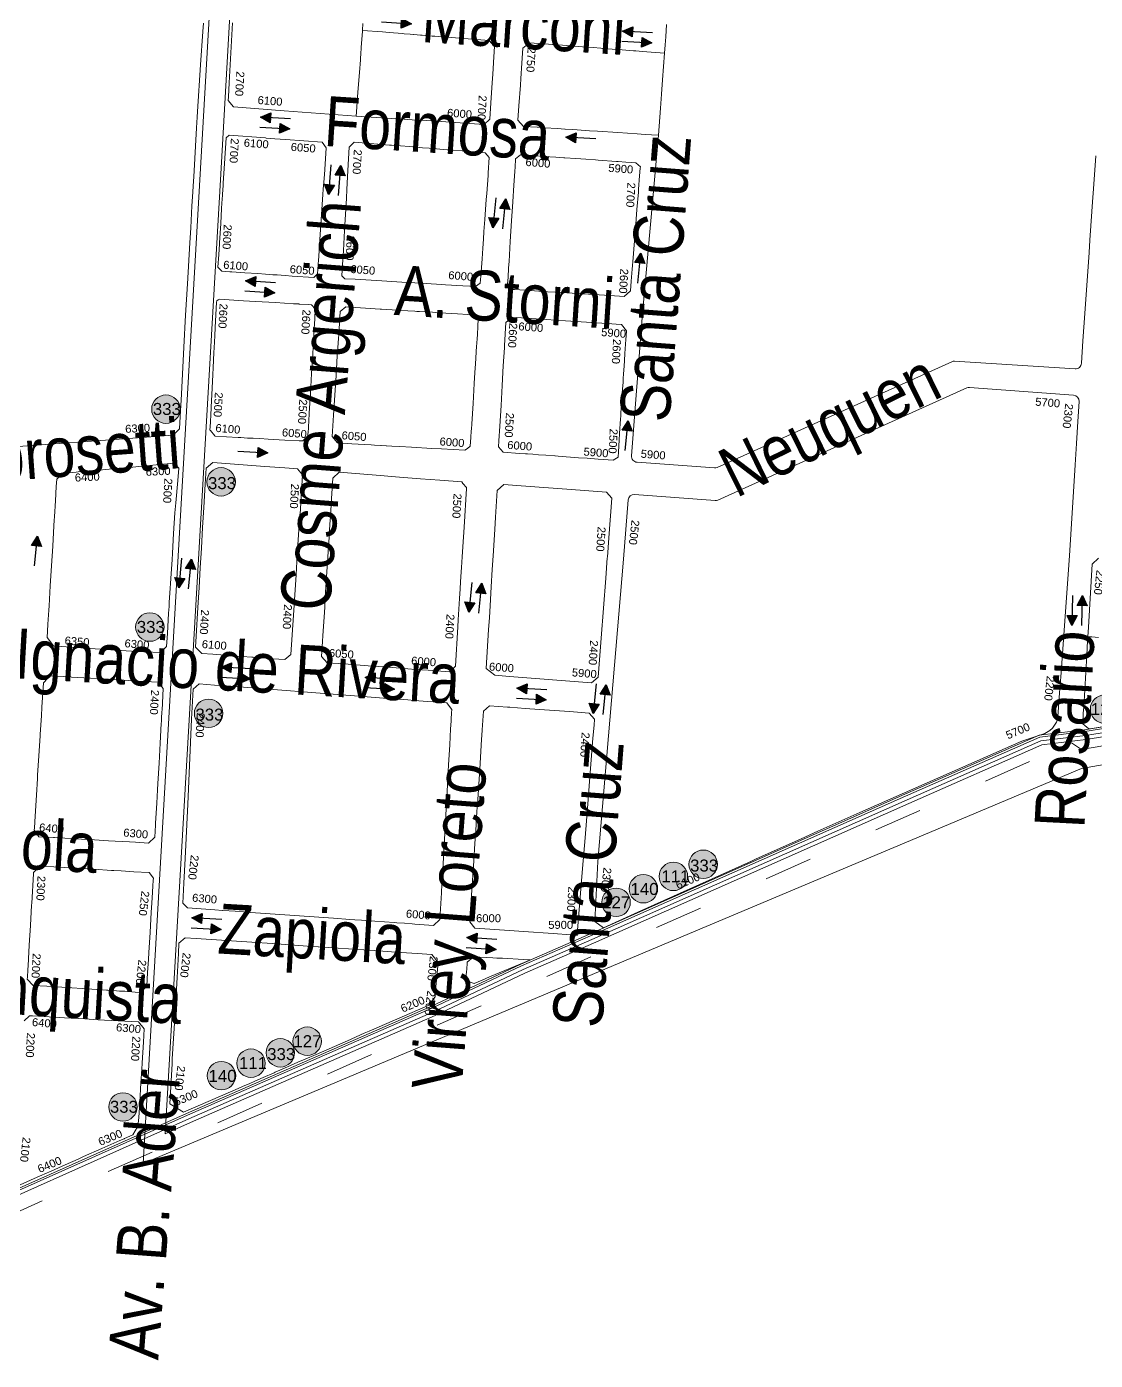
# Model space of a CAD drawing. Header units: millimetres. Extents: x 11558 to 23675, y 49449 to 61482.
# Drawn here: x 14322 to 14856, y 55445 to 56112 of the extents above; entities that cross this region are included whole.
import ezdxf

# ---------------------------------------------------------------- set-up
doc = ezdxf.new("R2010")
doc.units = ezdxf.units.MM
doc.linetypes.add('ACAD_ISO03W100', pattern=[30, 12, -18])
for name, color, linetype in [('0. plano base - nombres calles', 22, 'Continuous'), ('0. Plano Base - PLANO', 254, 'Continuous'), ('0. Plano base - sentido calles', 253, 'Continuous'), ('0.BARRIOS - DIVISIÓN', 12, 'ACAD_ISO03W100'), ('7. puesta en valor CC la lucila', 212, 'Continuous'), ('Linea 111 IDA', 139, 'Continuous'), ('Linea 140 IDA', 101, 'Continuous'), ('numeración', 7, 'Continuous')]:
    doc.layers.add(name, color=color, linetype=linetype)
doc.layers.add('Linea 127', color=7, linetype='Continuous', true_color=0x7c09c3, transparency=0.5)
doc.layers.add('Linea 707 - ex333', color=7, linetype='Continuous', true_color=0xad002b)
doc.layers.add('Linea 707 - ex333 -', color=7, linetype='Continuous', true_color=0x616161)
doc.layers.get('7. puesta en valor CC la lucila').off()
doc.styles.get("Standard").update_dxf_attribs({"font": 'arial.ttf'})

# ---------------------------------------------------------------- blocks, each defined once
blk = doc.blocks.new('MANZANAS')
at = {"layer": '0. Plano Base - PLANO', "color": 0, "linetype": 'Continuous', "lineweight": 5}
blk.add_lwpolyline([(5634501.67, 6177734.49), (5634504.59, 6177727.8), (5634509.18, 6177717.21), (5634510.85, 6177713.36), (5634512.83, 6177708.77), (5634518.52, 6177695.65), (5634520.98, 6177689.95), (5634533.14, 6177661.9), (5634538.56, 6177649.39), (5634543.11, 6177639.12, -0.414866), (5634541.58, 6177635.16), (5634486.41, 6177610.81, 0.122389), (5634485.27, 6177609.93), (5634405.61, 6177508.99, -0.124956), (5634404.44, 6177508.09), (5634368.87, 6177492.82, -0.414988), (5634364.93, 6177494.4), (5634337.77, 6177558.15), (5634302.97, 6177642.79), (5634301.17, 6177646.98), (5634299.36, 6177651.17), (5634297.63, 6177655.19), (5634294.81, 6177661.76), (5634292.02, 6177668.24), (5634286.7, 6177680.59), (5634285.09, 6177684.37), (5634283.5, 6177688.12), (5634281.06, 6177693.85)], format="xyb", dxfattribs=at)
for points in [[(5634146.2, 6177624.26), (5634147.55, 6177621.13), (5634147.77, 6177620.62), (5634149.33, 6177616.99), (5634150.93, 6177613.27), (5634152.29, 6177610.11), (5634153, 6177608.45), (5634153.36, 6177607.62), (5634155.9, 6177601.7), (5634159.76, 6177592.72), (5634163.69, 6177583.56), (5634164.53, 6177581.61), (5634131.3, 6177567.43), (5634129.45, 6177566.64), (5634127.4, 6177565.77), (5634117.8, 6177561.67), (5634107.91, 6177557.45), (5634104.22, 6177559), (5634103.45, 6177560.7), (5634100.51, 6177567.17), (5634088.11, 6177594.48)], [(5634075.28, 6177587.7), (5634076.99, 6177583.73), (5634083.6, 6177568.46), (5634093.11, 6177547.16), (5634094.31, 6177544.46), (5634096.43, 6177539.71), (5634106.44, 6177517.29), (5634108.31, 6177513.1), (5634109.59, 6177510.24), (5634112.41, 6177503.92), (5634116.9, 6177493.86), (5634119.91, 6177487.11), (5634128.32, 6177468.29), (5634134.76, 6177453.99), (5634141.35, 6177439.45), (5634151.09, 6177417.96), (5634155.65, 6177407.9), (5634158.23, 6177402.2), (5634156.94, 6177397.95), (5634141.63, 6177388.51), (5634086.92, 6177354.77)], [(5634613.93, 6177521.49), (5634610.77, 6177520.09), (5634609.01, 6177519.32), (5634607.06, 6177523.69), (5634594.22, 6177552.52), (5634595.67, 6177556.62)], [(5634652.64, 6177495.2), (5634632.89, 6177480.26), (5634630.9, 6177478.75), (5634630.66, 6177478.57), (5634626.76, 6177479.48), (5634625.08, 6177483.26), (5634624.63, 6177484.27), (5634623.36, 6177487.11), (5634612.81, 6177510.8), (5634609.86, 6177517.4), (5634609.01, 6177519.32), (5634610.77, 6177520.09), (5634613.93, 6177521.49)], [(5634225.78, 6177103.79), (5634226.91, 6177107.31), (5634228.37, 6177107.96), (5634233.69, 6177110.35), (5634242.88, 6177114.46), (5634252.21, 6177118.65), (5634258.35, 6177121.4), (5634261.14, 6177122.65), (5634276.76, 6177129.66), (5634280.82, 6177127.97), (5634283.56, 6177121.81), (5634287.74, 6177112.44), (5634289.12, 6177109.35), (5634291.82, 6177103.28), (5634295.8, 6177094.36), (5634298.94, 6177087.32), (5634300.54, 6177083.18), (5634300.52, 6177082.87), (5634300.24, 6177078.28), (5634297.41, 6177074.75), (5634297.27, 6177074.57), (5634295.84, 6177072.78), (5634289.64, 6177065.03), (5634283.45, 6177057.29), (5634281.62, 6177055), (5634277.13, 6177049.38), (5634274.86, 6177046.54), (5634272.3, 6177043.34), (5634270.18, 6177040.69), (5634269.15, 6177039.4), (5634267.56, 6177037.41), (5634261.75, 6177030.07)]]:
    blk.add_lwpolyline(points, dxfattribs=at)
for points in [[(5634247.33, 6177618.37), (5634241.04, 6177615.6), (5634237.17, 6177617.16), (5634234.32, 6177623.7), (5634230.18, 6177633.21), (5634228.85, 6177636.26), (5634225.83, 6177643.21), (5634222.78, 6177650.19), (5634224.4, 6177654.09), (5634233.25, 6177657.85), (5634234.87, 6177658.54), (5634239.72, 6177660.6), (5634248.96, 6177664.53), (5634251.78, 6177665.73), (5634253.84, 6177666.61), (5634257.44, 6177668.14), (5634258.19, 6177668.46), (5634264.77, 6177671.26), (5634267.19, 6177672.29), (5634272.49, 6177674.54), (5634273.57, 6177675), (5634276.53, 6177676.26), (5634286.7, 6177680.59), (5634292.02, 6177668.24), (5634294.81, 6177661.76), (5634297.63, 6177655.19), (5634299.36, 6177651.17), (5634301.17, 6177646.98), (5634302.97, 6177642.79), (5634299.79, 6177641.39), (5634296.84, 6177640.09), (5634293.24, 6177638.52), (5634284.35, 6177634.62), (5634275.02, 6177630.52), (5634271.39, 6177628.93), (5634265.67, 6177626.42), (5634263.53, 6177625.48), (5634260.21, 6177624.02), (5634260.1, 6177623.97), (5634256.7, 6177622.48), (5634250.7, 6177619.85), (5634247.48, 6177618.43)], [(5634173.71, 6177585.66), (5634164.53, 6177581.61), (5634163.69, 6177583.56), (5634159.76, 6177592.72), (5634155.9, 6177601.7), (5634153.36, 6177607.62), (5634153, 6177608.45), (5634152.29, 6177610.11), (5634150.93, 6177613.27), (5634149.33, 6177616.99), (5634147.77, 6177620.62), (5634147.55, 6177621.13), (5634149.92, 6177622.12), (5634154.35, 6177623.99), (5634156.77, 6177625), (5634159.95, 6177626.34), (5634166.04, 6177628.9), (5634166.8, 6177629.22), (5634169.66, 6177630.42), (5634171.12, 6177631.03), (5634171.31, 6177631.11), (5634174.42, 6177632.42), (5634175.15, 6177632.73), (5634179.81, 6177634.68), (5634181.07, 6177635.21), (5634184.63, 6177636.71), (5634206.13, 6177645.74), (5634209.9, 6177644.34), (5634213.02, 6177637.25), (5634213.15, 6177636.95), (5634215.46, 6177631.69), (5634217.19, 6177627.75), (5634219.24, 6177623.08), (5634221.21, 6177618.6), (5634224.55, 6177611), (5634223.21, 6177607.46), (5634220.84, 6177606.41), (5634201.41, 6177597.85), (5634196.57, 6177595.72), (5634192.12, 6177593.76), (5634188.26, 6177592.06), (5634186.58, 6177591.32), (5634182.96, 6177589.73)], [(5634274.68, 6177541.11), (5634274.02, 6177540.82), (5634270.33, 6177542.13), (5634269.06, 6177545.02), (5634267.07, 6177549.53), (5634265.84, 6177552.31), (5634261.78, 6177561.51), (5634257.6, 6177570.97), (5634253.75, 6177579.7), (5634250.37, 6177587.36), (5634249.53, 6177589.25), (5634247.53, 6177593.79), (5634247.46, 6177593.95), (5634246.78, 6177595.49), (5634245.07, 6177599.36), (5634246.27, 6177602.32), (5634250.18, 6177604.02), (5634253.31, 6177605.38), (5634256.82, 6177606.91), (5634262.57, 6177609.41), (5634266.24, 6177611.01), (5634266.6, 6177611.17), (5634271.77, 6177613.41), (5634276.33, 6177615.4), (5634280.81, 6177617.35), (5634282.02, 6177617.87), (5634290.41, 6177621.53), (5634291.2, 6177621.87), (5634294.7, 6177623.39), (5634297.4, 6177624.57), (5634299.27, 6177625.38), (5634302.27, 6177624.56), (5634302.48, 6177624.06), (5634303.98, 6177620.5), (5634306.6, 6177614.28), (5634307.16, 6177612.95), (5634310.54, 6177604.93), (5634314.32, 6177595.95), (5634318.26, 6177586.61), (5634319.96, 6177582.56), (5634322.2, 6177577.25), (5634324.48, 6177571.83), (5634326.41, 6177567.25), (5634324.92, 6177563.32), (5634318.43, 6177560.46), (5634308.6, 6177556.11), (5634298.64, 6177551.7), (5634293.52, 6177549.44), (5634293.29, 6177549.34), (5634289.88, 6177547.83), (5634281.84, 6177544.27)], [(5634201.75, 6177509.04), (5634196.99, 6177506.92), (5634195.02, 6177507.45), (5634192.76, 6177512.48), (5634189.81, 6177519.08), (5634185.69, 6177528.25), (5634179.08, 6177542.96), (5634177.29, 6177546.95), (5634173.36, 6177555.67), (5634168.59, 6177566.28), (5634169.67, 6177569.62), (5634185.94, 6177576.46), (5634186.92, 6177576.88), (5634195.2, 6177580.36), (5634201.25, 6177582.9), (5634204.28, 6177584.18), (5634212.64, 6177587.7), (5634213.41, 6177588.02), (5634221.47, 6177591.42), (5634222.41, 6177591.82), (5634226.17, 6177593.4), (5634230.24, 6177595.12), (5634233.06, 6177593.99), (5634236.14, 6177586.86), (5634236.64, 6177585.71), (5634238.47, 6177581.48), (5634240.22, 6177577.43), (5634241.41, 6177574.66), (5634245.44, 6177565.35), (5634247.8, 6177559.88), (5634249.33, 6177556.34), (5634251.1, 6177552.25), (5634253.24, 6177547.29), (5634255.83, 6177541.29), (5634257.41, 6177537.63), (5634258.07, 6177536.12), (5634256.71, 6177533.52), (5634254.13, 6177532.37), (5634250.98, 6177530.97), (5634248.01, 6177529.64), (5634245.79, 6177528.65), (5634243.03, 6177527.43), (5634241.16, 6177526.59), (5634234.14, 6177523.47), (5634232.09, 6177522.55), (5634223, 6177518.51), (5634213.87, 6177514.44), (5634209.03, 6177512.28)], [(5634144.29, 6177483.49), (5634140.7, 6177481.93), (5634137.98, 6177482.79), (5634135.45, 6177488.52), (5634133.32, 6177493.35), (5634133.08, 6177493.89), (5634129.15, 6177502.81), (5634126.12, 6177509.67), (5634125.07, 6177512.06), (5634123.47, 6177515.69), (5634122.17, 6177518.63), (5634121.66, 6177519.79), (5634121.03, 6177521.22), (5634117.01, 6177530.34), (5634111.88, 6177541.97), (5634112.61, 6177543.9), (5634129.4, 6177551.06), (5634129.65, 6177551.17), (5634133.63, 6177552.87), (5634138.62, 6177554.99), (5634155.5, 6177562.19), (5634158.54, 6177560.71), (5634162.9, 6177550.64), (5634163.85, 6177548.44), (5634165.41, 6177544.84), (5634166.8, 6177541.62), (5634167.87, 6177539.17), (5634170.84, 6177532.31), (5634174.83, 6177523.11), (5634178.96, 6177513.72), (5634180.37, 6177510.52), (5634180.92, 6177509.26), (5634183.78, 6177502.77), (5634182.98, 6177500.28), (5634172.93, 6177495.92), (5634169.82, 6177494.57), (5634166.16, 6177492.98), (5634164.11, 6177492.09), (5634160.71, 6177490.61), (5634157.19, 6177489.08), (5634151.23, 6177486.5), (5634145.23, 6177483.89)], [(5634314.6, 6177469.64), (5634307.22, 6177466.47), (5634303.88, 6177467.81), (5634302.66, 6177470.54), (5634299.65, 6177477.26), (5634295.43, 6177486.66), (5634291.35, 6177495.77), (5634287.3, 6177504.81), (5634283.64, 6177512.96), (5634283.13, 6177514.11), (5634278.42, 6177524.6), (5634280.09, 6177528.38), (5634286.41, 6177531.14), (5634295.63, 6177535.16), (5634304.49, 6177539.03), (5634311.74, 6177542.19), (5634314.23, 6177543.28), (5634325.78, 6177548.32), (5634327.82, 6177549.22), (5634330.18, 6177550.25), (5634333.9, 6177548.64), (5634334.89, 6177546.37), (5634335.61, 6177544.72), (5634338.42, 6177538.3), (5634339.86, 6177535.02), (5634340.97, 6177532.48), (5634342.5, 6177528.97), (5634343.44, 6177526.84), (5634344.31, 6177524.85), (5634344.81, 6177523.69), (5634346.5, 6177519.83), (5634350.41, 6177510.88), (5634351.02, 6177509.51), (5634351.57, 6177508.24), (5634354.53, 6177501.47), (5634355.87, 6177498.41), (5634358.21, 6177493.06), (5634359.28, 6177490.61), (5634357.81, 6177488.19), (5634350.9, 6177485.22), (5634347.46, 6177483.75), (5634345.77, 6177483.02), (5634341.81, 6177481.32), (5634332.52, 6177477.33), (5634331.09, 6177476.72), (5634330.94, 6177476.65), (5634326.81, 6177474.88), (5634323.38, 6177473.41), (5634320.78, 6177472.29), (5634318.4, 6177471.27), (5634317.43, 6177470.85)], [(5634238.06, 6177435.27), (5634231.62, 6177432.38), (5634227.67, 6177433.87), (5634223.33, 6177443.76), (5634219.33, 6177452.88), (5634215.38, 6177461.88), (5634211.37, 6177471), (5634209.74, 6177474.72), (5634207.88, 6177478.95), (5634207.12, 6177480.68), (5634202.46, 6177491.31), (5634203.92, 6177494.61), (5634219.56, 6177501.54), (5634220.23, 6177501.83), (5634227.55, 6177505.07), (5634228.63, 6177505.55), (5634229.05, 6177505.74), (5634235.48, 6177508.58), (5634236.39, 6177508.98), (5634237.56, 6177509.5), (5634243.52, 6177512.14), (5634246.07, 6177513.27), (5634247.1, 6177513.72), (5634252.24, 6177516), (5634255.08, 6177517.25), (5634259.77, 6177519.33), (5634262.59, 6177520.58), (5634265.58, 6177519.51), (5634266.88, 6177516.58), (5634268.77, 6177512.3), (5634269.35, 6177510.98), (5634270.42, 6177508.56), (5634270.98, 6177507.29), (5634274.55, 6177499.21), (5634276.27, 6177495.33), (5634278.55, 6177490.17), (5634282.59, 6177481.03), (5634286.66, 6177471.82), (5634287.8, 6177469.24), (5634288.1, 6177468.57), (5634289.47, 6177465.45), (5634291.23, 6177461.48), (5634290.43, 6177459.87), (5634289.72, 6177458.44), (5634279.07, 6177453.66), (5634274.62, 6177451.67), (5634265.34, 6177447.5), (5634259.95, 6177445.09), (5634256.34, 6177443.47), (5634253.98, 6177442.41), (5634253.77, 6177442.31), (5634251.51, 6177441.3), (5634251.35, 6177441.23), (5634248.5, 6177439.95), (5634246.94, 6177439.25)], [(5634186.23, 6177411.88), (5634175.67, 6177407.09), (5634175.51, 6177407.16), (5634172.34, 6177408.56), (5634172.03, 6177408.69), (5634170.46, 6177412.12), (5634170.09, 6177412.92), (5634169.02, 6177415.26), (5634167.29, 6177419.04), (5634163.3, 6177427.76), (5634160.46, 6177433.95), (5634159.05, 6177437.03), (5634155.85, 6177444.01), (5634154.87, 6177446.15), (5634152.38, 6177451.59), (5634150.65, 6177455.36), (5634145.39, 6177466.86), (5634145.33, 6177467.65), (5634145.61, 6177468.39), (5634146.18, 6177468.93), (5634157.01, 6177473.76), (5634162.54, 6177476.23), (5634171.73, 6177480.32), (5634179.93, 6177483.98), (5634180.23, 6177484.11), (5634182.32, 6177485.05), (5634182.61, 6177485.17), (5634186.94, 6177487.1), (5634188.22, 6177487.68), (5634190.83, 6177486.67), (5634192.84, 6177482.19), (5634195.91, 6177475.34), (5634200.03, 6177466.15), (5634201.96, 6177461.84), (5634204.04, 6177457.2), (5634208.13, 6177448.08), (5634211.17, 6177441.31), (5634212.18, 6177439.07), (5634212.23, 6177438.94), (5634213.75, 6177435.55), (5634214.95, 6177432.87), (5634215.53, 6177431.59), (5634215.82, 6177430.95), (5634216.8, 6177428.75), (5634215.78, 6177425.26), (5634214.09, 6177424.5), (5634207.54, 6177421.53), (5634199.87, 6177418.06), (5634196.07, 6177416.34), (5634193.13, 6177415), (5634192.78, 6177414.84), (5634190.57, 6177413.84), (5634187.4, 6177412.41)], [(5634361.55, 6177368.41), (5634354.8, 6177365.53), (5634349.49, 6177366.66), (5634341.59, 6177384.42), (5634339.23, 6177389.71), (5634335.48, 6177398.13), (5634332.92, 6177403.89), (5634329.37, 6177411.86), (5634326.57, 6177418.15), (5634321.18, 6177430.25), (5634318.71, 6177435.81), (5634313.3, 6177447.97), (5634314.91, 6177452.24), (5634322.91, 6177455.65), (5634333.32, 6177460.1), (5634343.96, 6177464.64), (5634362.25, 6177472.44), (5634365.99, 6177471.07), (5634373.79, 6177452.74), (5634377.55, 6177443.9), (5634377.71, 6177443.51), (5634381.67, 6177434.21), (5634387.6, 6177420.27), (5634393.46, 6177406.48), (5634401.14, 6177388.43), (5634399.38, 6177384.5)], [(5634282.76, 6177334.68), (5634277.57, 6177332.46), (5634273.68, 6177333.9), (5634270.63, 6177340.81), (5634269.43, 6177343.54), (5634265.75, 6177351.9), (5634263.68, 6177356.6), (5634262.77, 6177358.66), (5634257.59, 6177370.43), (5634256.54, 6177372.8), (5634254.64, 6177377.12), (5634253.55, 6177379.6), (5634251.49, 6177384.27), (5634249.57, 6177388.61), (5634246.96, 6177394.54), (5634245.43, 6177398.01), (5634241.77, 6177406.34), (5634237.64, 6177415.7), (5634239.02, 6177419.74), (5634248.55, 6177423.77), (5634257.9, 6177427.72), (5634266.91, 6177431.53), (5634276.58, 6177435.61), (5634285.56, 6177439.41), (5634295.62, 6177443.66), (5634296.46, 6177443.31), (5634299.03, 6177442.24), (5634299.19, 6177441.89), (5634307.05, 6177424.2), (5634311.05, 6177415.18), (5634313.1, 6177410.55), (5634315.23, 6177405.75), (5634317.07, 6177401.61), (5634319.45, 6177396.26), (5634319.65, 6177395.8), (5634321.47, 6177391.7), (5634321.6, 6177391.43), (5634325.9, 6177381.73), (5634327.32, 6177378.54), (5634335.34, 6177360.47), (5634333.96, 6177356.57), (5634324.22, 6177352.41), (5634318.28, 6177349.87), (5634314.85, 6177348.4), (5634305.73, 6177344.5), (5634296.47, 6177340.54), (5634287.33, 6177336.63)], [(5634224.94, 6177309.84), (5634219.88, 6177307.66), (5634215.66, 6177309.02), (5634213.38, 6177314.14), (5634207.57, 6177327.15), (5634203.47, 6177336.33), (5634199.44, 6177345.36), (5634195.44, 6177354.34), (5634191.27, 6177363.7), (5634187.13, 6177372.97), (5634182.42, 6177383.53), (5634179.15, 6177390.85), (5634180.71, 6177394.95), (5634204.73, 6177405.2), (5634213.95, 6177409.13), (5634219.72, 6177411.59), (5634223.44, 6177410.12), (5634231.34, 6177392.11), (5634231.43, 6177391.92), (5634235.5, 6177382.63), (5634239.53, 6177373.45), (5634243.58, 6177364.22), (5634247.61, 6177355.05), (5634251.65, 6177345.83), (5634259.56, 6177327.82), (5634258.16, 6177324.13), (5634252.61, 6177321.75), (5634251.88, 6177321.43), (5634243.5, 6177317.83), (5634242.9, 6177317.57), (5634234.04, 6177313.76)], [(5634158.19, 6177279.37), (5634152.37, 6177276.88), (5634147.63, 6177279.12), (5634146.34, 6177282.02), (5634144.9, 6177285.24), (5634142.04, 6177291.66), (5634141.18, 6177293.6), (5634137.12, 6177302.73), (5634133.01, 6177311.96), (5634129.01, 6177320.95), (5634124.85, 6177330.28), (5634124.75, 6177330.51), (5634122.01, 6177336.67), (5634120.83, 6177339.32), (5634119.8, 6177341.62), (5634116.83, 6177348.3), (5634115.38, 6177351.57), (5634116.52, 6177355.5), (5634119.31, 6177357.28), (5634122.34, 6177359.21), (5634123.23, 6177359.78), (5634129.44, 6177363.75), (5634132.03, 6177365.4), (5634140.53, 6177370.82), (5634146.28, 6177374.49), (5634148.8, 6177376.1), (5634150.25, 6177377.02), (5634157.7, 6177381.78), (5634163.81, 6177385.67), (5634167.06, 6177384.57), (5634169.37, 6177378.96), (5634173.65, 6177368.57), (5634175.56, 6177363.94), (5634179.76, 6177354.43), (5634183.74, 6177345.43), (5634185.08, 6177342.39), (5634187.84, 6177336.14), (5634188.86, 6177333.83), (5634191.81, 6177327.17), (5634193.65, 6177322.98), (5634194.53, 6177320.95), (5634195.83, 6177317.94), (5634200.01, 6177308.64), (5634202.69, 6177302.69), (5634201.97, 6177300.56), (5634201.39, 6177298.65), (5634201.27, 6177298.59), (5634194.21, 6177295.22), (5634193.88, 6177295.07), (5634191.84, 6177294.17), (5634191.1, 6177293.84), (5634188.19, 6177292.56), (5634185.76, 6177291.49), (5634183.39, 6177290.45), (5634183.21, 6177290.37), (5634176.35, 6177287.35), (5634173.79, 6177286.23), (5634167.14, 6177283.3)], [(5634420.22, 6177255.7), (5634404.35, 6177248.76), (5634400.61, 6177250.43), (5634396.26, 6177260.31), (5634388.28, 6177278.44), (5634384.82, 6177286.31), (5634382.21, 6177292.24), (5634378.31, 6177301.08), (5634375.93, 6177306.5), (5634369.78, 6177320.46), (5634363.85, 6177333.95), (5634362.02, 6177338.09), (5634361.89, 6177338.39), (5634358.09, 6177347.04), (5634359.49, 6177350.79), (5634367.82, 6177354.36), (5634368.92, 6177354.84), (5634375.9, 6177357.83), (5634382.51, 6177360.67), (5634396.39, 6177366.64), (5634405.46, 6177370.53), (5634409.21, 6177368.98), (5634410.33, 6177366.32), (5634412.92, 6177360.21), (5634420.51, 6177342.28), (5634426.55, 6177328.01), (5634432.32, 6177314.26), (5634438.31, 6177299.98), (5634450.27, 6177271.48), (5634451.27, 6177269.09), (5634448.41, 6177267.89), (5634440.26, 6177264.47), (5634426.62, 6177258.5)], [(5634284.69, 6177196.99), (5634272.21, 6177191.59), (5634268.98, 6177192.58), (5634264.81, 6177201.7), (5634259.69, 6177212.88), (5634248.37, 6177237.59), (5634230.54, 6177276.18), (5634224.26, 6177289.77), (5634225.66, 6177293.58), (5634232.79, 6177296.61), (5634236.29, 6177298.1), (5634303.22, 6177326.59), (5634312.62, 6177330.6), (5634315.45, 6177331.8), (5634321.93, 6177334.56), (5634324.86, 6177335.81), (5634331.22, 6177338.52), (5634333.66, 6177339.55), (5634338.19, 6177341.48), (5634339.92, 6177342.22), (5634340.52, 6177341.93), (5634343.64, 6177340.43), (5634344.29, 6177338.98), (5634345.63, 6177336), (5634346.01, 6177335.17), (5634347.6, 6177331.64), (5634350.88, 6177324.35), (5634354.99, 6177315.22), (5634359.13, 6177306.02), (5634377.86, 6177264.44), (5634379.56, 6177260.66), (5634381.33, 6177256.74), (5634386.84, 6177244.5), (5634385.37, 6177240.48), (5634376.65, 6177236.72), (5634375.45, 6177236.2), (5634371.91, 6177234.67), (5634368.43, 6177233.16), (5634367.29, 6177232.67), (5634358.27, 6177228.77), (5634352.2, 6177226.15), (5634349.19, 6177224.85), (5634346.77, 6177223.81), (5634339.3, 6177220.58), (5634305.68, 6177206.06), (5634303.42, 6177205.08), (5634301.26, 6177204.15), (5634297.95, 6177202.72), (5634294.11, 6177201.06), (5634288.48, 6177198.63), (5634288.31, 6177198.55)], [(5634196.5, 6177191.86), (5634189.86, 6177188.89), (5634186.25, 6177190.77), (5634185.79, 6177191.8), (5634183.47, 6177197.04), (5634179.21, 6177206.67), (5634175.78, 6177214.4), (5634175.14, 6177215.86), (5634171.23, 6177224.69), (5634168.16, 6177231.63), (5634167.13, 6177233.96), (5634166.88, 6177234.53), (5634164.94, 6177238.9), (5634163.08, 6177243.1), (5634161.36, 6177246.97), (5634156.41, 6177258.16), (5634156.8, 6177259.39), (5634156.95, 6177259.87), (5634157.92, 6177262.97), (5634163.9, 6177265.63), (5634167.25, 6177267.12), (5634167.51, 6177267.23), (5634170.45, 6177268.54), (5634173.17, 6177269.75), (5634182.39, 6177273.84), (5634188.93, 6177276.75), (5634191.4, 6177277.85), (5634198.24, 6177280.89), (5634207.15, 6177284.85), (5634210.9, 6177283.27), (5634213.86, 6177276.67), (5634214.17, 6177275.98), (5634216.76, 6177270.2), (5634217.68, 6177268.15), (5634218.06, 6177267.32), (5634222.06, 6177258.39), (5634226.21, 6177249.14), (5634230.34, 6177239.94), (5634231.65, 6177237.02), (5634234.37, 6177230.95), (5634238.47, 6177221.82), (5634238.88, 6177220.9), (5634241.36, 6177215.38), (5634239.95, 6177211.33), (5634234, 6177208.67), (5634231.31, 6177207.46), (5634228.11, 6177206.03), (5634224.7, 6177204.5), (5634221.63, 6177203.12), (5634215.28, 6177200.28), (5634206.37, 6177196.29), (5634197.05, 6177192.11)], [(5634416.76, 6177224.15), (5634412.36, 6177223.5), (5634410.49, 6177227.89), (5634410.34, 6177228.25), (5634408.78, 6177231.91), (5634410.35, 6177235.75), (5634419.13, 6177239.77), (5634420.93, 6177240.59), (5634423.5, 6177241.76), (5634433.02, 6177246.11), (5634436.14, 6177247.53), (5634434.09, 6177244.98), (5634422.07, 6177230.55), (5634419.52, 6177227.48)], [(5634335.21, 6177121.88), (5634317.52, 6177099.99), (5634309.57, 6177100.56), (5634309.43, 6177100.57), (5634301.23, 6177118.87), (5634300.22, 6177121.12), (5634291.87, 6177139.74), (5634283.58, 6177158.23), (5634278.68, 6177169.15), (5634276.51, 6177173.99), (5634278.04, 6177177.78), (5634283.08, 6177179.98), (5634308.6, 6177191.11), (5634317.9, 6177195.16), (5634324.02, 6177197.83), (5634330.19, 6177200.51), (5634336.1, 6177203.09), (5634339.03, 6177204.37), (5634339.26, 6177204.47), (5634345.93, 6177207.37), (5634355.34, 6177211.48), (5634364.88, 6177215.64), (5634374.79, 6177219.95), (5634384.56, 6177224.21), (5634391.26, 6177227.13), (5634396, 6177225.07), (5634401.89, 6177210.48), (5634402.46, 6177209.09), (5634401.59, 6177204), (5634401.36, 6177203.71), (5634391.45, 6177191.45), (5634389.03, 6177188.45), (5634384.62, 6177183), (5634381.17, 6177178.74), (5634380.04, 6177177.34), (5634379.49, 6177176.65), (5634373.69, 6177169.47), (5634362.93, 6177156.17), (5634359.17, 6177151.52), (5634356.74, 6177148.51), (5634352.18, 6177142.87), (5634348.91, 6177138.82), (5634348.58, 6177138.42), (5634344.83, 6177133.78), (5634342.95, 6177131.45), (5634341.77, 6177129.99), (5634340.19, 6177128.04), (5634337.76, 6177125.03)], [(5634227.82, 6177124.35), (5634221.6, 6177121.62), (5634217.54, 6177122.98), (5634217.14, 6177123.88), (5634215.63, 6177127.26), (5634215.54, 6177127.46), (5634214.78, 6177129.15), (5634213.38, 6177132.28), (5634210.58, 6177138.55), (5634206.57, 6177147.51), (5634202.4, 6177156.84), (5634201.99, 6177157.77), (5634195.97, 6177171.21), (5634195.72, 6177171.78), (5634197.25, 6177176.2), (5634198.94, 6177176.96), (5634203.39, 6177178.93), (5634206.2, 6177180.18), (5634210.19, 6177181.96), (5634212.47, 6177182.97), (5634221.76, 6177187.1), (5634229.85, 6177190.7), (5634229.92, 6177190.73), (5634230.96, 6177191.19), (5634234.25, 6177192.65), (5634238.25, 6177194.43), (5634239.98, 6177195.2), (5634246.83, 6177198.25), (5634247.05, 6177198.35), (5634250.2, 6177196.82), (5634250.63, 6177195.84), (5634251.72, 6177193.4), (5634253.02, 6177190.45), (5634255.28, 6177185.37), (5634257.09, 6177181.29), (5634261.19, 6177172.06), (5634265.25, 6177162.92), (5634266.72, 6177159.6), (5634269.37, 6177153.62), (5634272.14, 6177147.38), (5634270.84, 6177143.27), (5634268.29, 6177142.15), (5634263.55, 6177140.07), (5634263.46, 6177140.03), (5634261.16, 6177139.01), (5634258.44, 6177137.82), (5634255.85, 6177136.68), (5634255.14, 6177136.37), (5634252.69, 6177135.29), (5634246.28, 6177132.47), (5634237.09, 6177128.43)]]:
    blk.add_lwpolyline(points, close=True, dxfattribs=at)
blk.add_lwpolyline([(5634375.19, 6177477.97), (5634412.26, 6177493.79, 0.125484), (5634413.43, 6177494.69), (5634497.93, 6177601.75, -0.12525), (5634499.1, 6177602.65), (5634546.97, 6177623.14, -0.410265), (5634550.89, 6177621.59), (5634554.98, 6177612.4), (5634559.42, 6177602.39), (5634563.74, 6177592.67), (5634582.24, 6177550.99), (5634606.22, 6177495.31), (5634609.42, 6177487.89), (5634614.16, 6177476.88), (5634614.58, 6177475.1), (5634614.69, 6177474.19), (5634614.66, 6177472.37), (5634614.32, 6177470.57), (5634613.75, 6177468.98), (5634613.27, 6177468.04), (5634612.23, 6177466.53), (5634603.74, 6177457.69), (5634548.36, 6177388.78), (5634534.12, 6177370.83), (5634528.4, 6177363.62), (5634512.82, 6177343.96), (5634511.46, 6177342.24), (5634472.82, 6177293.44), (5634461.25, 6177278.6), (5634456.03, 6177279.4), (5634443.54, 6177306.66), (5634385.27, 6177446.68), (5634373.61, 6177474.03, -0.414049)], format="xyb", close=True, dxfattribs=at)
blk = doc.blocks.new('140')
at = {"layer": 'Linea 140 IDA', "lineweight": 211, "true_color": 0xededed}
h = blk.add_hatch(color=7, dxfattribs=at)
h.dxf.hatch_style = 1
edge = h.paths.add_edge_path()
edge.add_arc((0, 0), 7.11, 0, 360)
at = {"layer": 'Linea 140 IDA', "lineweight": 9}
blk.add_circle((0, 0), 7.11, dxfattribs=at)
at = {"layer": 'Linea 140 IDA', "lineweight": 15, "insert": (-6.46, 2.88), "char_height": 6, "attachment_point": 1}
blk.add_mtext_dynamic_manual_height_columns('140', width=16.4579, gutter_width=12.5, heights=[0], dxfattribs=at)
blk = doc.blocks.new('111')
at = {"layer": 'Linea 111 IDA', "lineweight": 211, "true_color": 0xededed}
h = blk.add_hatch(color=7, dxfattribs=at)
h.dxf.hatch_style = 1
edge = h.paths.add_edge_path()
edge.add_arc((0, 0), 7.11, 0, 360)
at = {"layer": 'Linea 111 IDA', "lineweight": 9}
blk.add_circle((0, 0), 7.11, dxfattribs=at)
at = {"layer": 'Linea 111 IDA', "lineweight": 15, "insert": (-5.99, 3.05), "char_height": 6, "attachment_point": 1}
blk.add_mtext_dynamic_manual_height_columns('111', width=16.4579, gutter_width=12.5, heights=[0], dxfattribs=at)
blk = doc.blocks.new('707 ida')
at = {"layer": 'Linea 707 - ex333', "lineweight": 211, "true_color": 0xededed}
h = blk.add_hatch(color=7, dxfattribs=at)
h.dxf.hatch_style = 1
edge = h.paths.add_edge_path()
edge.add_arc((-10.26, 6.45), 7.11, 0, 360)
at = {"layer": 'Linea 707 - ex333', "lineweight": 9}
blk.add_circle((-10.26, 6.45), 7.11, dxfattribs=at)
at = {"layer": 'Linea 707 - ex333', "lineweight": 211, "insert": (-16.82, 8.81), "char_height": 6, "attachment_point": 1}
blk.add_mtext_dynamic_manual_height_columns('333', width=27.2677, gutter_width=12.5, heights=[0], dxfattribs=at)
blk = doc.blocks.new('333')
at = {"layer": 'Linea 707 - ex333 -', "lineweight": 211, "true_color": 0xededed}
h = blk.add_hatch(color=7, dxfattribs=at)
h.dxf.hatch_style = 1
edge = h.paths.add_edge_path()
edge.add_arc((0, 0), 7.11, 0, 360)
at = {"layer": 'Linea 707 - ex333 -', "lineweight": 9}
blk.add_circle((0, 0), 7.11, dxfattribs=at)
at = {"layer": 'Linea 707 - ex333 -', "lineweight": 211, "insert": (-6.52, 3.09), "char_height": 6, "attachment_point": 1}
blk.add_mtext_dynamic_manual_height_columns('333', width=8.9102, gutter_width=12.5, heights=[0], dxfattribs=at)
blk = doc.blocks.new('127')
at = {"layer": 'Linea 127', "lineweight": 211, "true_color": 0xededed, "transparency": 33554687}
h = blk.add_hatch(color=7, dxfattribs=at)
h.dxf.hatch_style = 1
edge = h.paths.add_edge_path()
edge.add_arc((0, 0), 7.11, 0, 360)
at = {"layer": 'Linea 127', "lineweight": 9}
blk.add_circle((0, 0), 7.11, dxfattribs=at)
at = {"layer": 'Linea 127', "lineweight": 211}
blk.add_text('127', height=6, dxfattribs=at).set_placement((-6.91, -2.98))

msp = doc.modelspace()

# ---------------------------------------------------------------- hatches: boundary and pattern name
at = {"layer": '0. Plano base - sentido calles', "linetype": 'Continuous', "lineweight": 25, "ltscale": 2, "true_color": 0x1a1a1a}
h = msp.add_hatch(color=250, dxfattribs=at)
h.dxf.hatch_style = 1
h.paths.add_polyline_path([(14514.15, 56113.35), (14509.31, 56116.15), (14509.16, 56113.66)])
h.paths.add_polyline_path([(14514.15, 56113.35), (14509.16, 56113.66), (14509.01, 56111.16)])
h = msp.add_hatch(color=250, dxfattribs=at)
h.dxf.hatch_style = 1
h.paths.add_polyline_path([(14619.73, 56109.64), (14624.57, 56106.84), (14624.72, 56109.34)])
h.paths.add_polyline_path([(14619.73, 56109.64), (14624.72, 56109.34), (14624.87, 56111.83)])
h = msp.add_hatch(color=250, dxfattribs=at)
h.dxf.hatch_style = 1
h.paths.add_polyline_path([(14634.39, 56103.74), (14629.56, 56106.54), (14629.4, 56104.04)])
h.paths.add_polyline_path([(14634.39, 56103.74), (14629.4, 56104.04), (14629.25, 56101.55)])
h = msp.add_hatch(color=250, dxfattribs=at)
h.dxf.hatch_style = 1
h.paths.add_polyline_path([(14438.76, 56066.67), (14443.6, 56063.87), (14443.75, 56066.36)])
h.paths.add_polyline_path([(14438.76, 56066.67), (14443.75, 56066.36), (14443.91, 56068.86)])
h = msp.add_hatch(color=250, dxfattribs=at)
h.dxf.hatch_style = 1
h.paths.add_polyline_path([(14453.43, 56060.76), (14448.59, 56063.56), (14448.44, 56061.07)])
h.paths.add_polyline_path([(14453.43, 56060.76), (14448.44, 56061.07), (14448.29, 56058.57)])
h = msp.add_hatch(color=250, dxfattribs=at)
h.dxf.hatch_style = 1
h.paths.add_polyline_path([(14591.43, 56056.65), (14596.27, 56053.85), (14596.42, 56056.35)])
h.paths.add_polyline_path([(14591.43, 56056.65), (14596.42, 56056.35), (14596.58, 56058.84)])
h = msp.add_hatch(color=250, dxfattribs=at)
h.dxf.hatch_style = 1
h.paths.add_polyline_path([(14478.95, 56042.49), (14476.07, 56037.7), (14478.57, 56037.51)])
h.paths.add_polyline_path([(14478.95, 56042.49), (14478.57, 56037.51), (14481.06, 56037.32)])
h = msp.add_hatch(color=250, dxfattribs=at)
h.dxf.hatch_style = 1
h.paths.add_polyline_path([(14472.81, 56027.92), (14475.69, 56032.72), (14473.2, 56032.91)])
h.paths.add_polyline_path([(14472.81, 56027.92), (14473.2, 56032.91), (14470.7, 56033.1)])
h = msp.add_hatch(color=250, dxfattribs=at)
h.dxf.hatch_style = 1
h.paths.add_polyline_path([(14561.36, 56025.79), (14558.39, 56021.06), (14560.87, 56020.81)])
h.paths.add_polyline_path([(14561.36, 56025.79), (14560.87, 56020.81), (14563.36, 56020.56)])
h = msp.add_hatch(color=250, dxfattribs=at)
h.dxf.hatch_style = 1
h.paths.add_polyline_path([(14554.91, 56011.35), (14557.89, 56016.08), (14555.41, 56016.32)])
h.paths.add_polyline_path([(14554.91, 56011.35), (14555.41, 56016.32), (14552.92, 56016.57)])
h = msp.add_hatch(color=250, dxfattribs=at)
h.dxf.hatch_style = 1
h.paths.add_polyline_path([(14628.85, 55998.65), (14625.87, 55993.92), (14628.36, 55993.67)])
h.paths.add_polyline_path([(14628.85, 55998.65), (14628.36, 55993.67), (14630.85, 55993.43)])
h = msp.add_hatch(color=250, dxfattribs=at)
h.dxf.hatch_style = 1
h.paths.add_polyline_path([(14431.3, 55984.82), (14436.13, 55982.01), (14436.29, 55984.51)])
h.paths.add_polyline_path([(14431.3, 55984.82), (14436.29, 55984.51), (14436.44, 55987.01)])
h = msp.add_hatch(color=250, dxfattribs=at)
h.dxf.hatch_style = 1
h.paths.add_polyline_path([(14445.96, 55978.91), (14441.12, 55981.71), (14440.97, 55979.21)])
h.paths.add_polyline_path([(14445.96, 55978.91), (14440.97, 55979.21), (14440.82, 55976.72)])
h = msp.add_hatch(color=250, dxfattribs=at)
h.dxf.hatch_style = 1
h.paths.add_polyline_path([(14622.46, 55914.93), (14619.48, 55910.2), (14621.97, 55909.96)])
h.paths.add_polyline_path([(14622.46, 55914.93), (14621.97, 55909.96), (14624.46, 55909.71)])
h = msp.add_hatch(color=250, dxfattribs=at)
h.dxf.hatch_style = 1
h.paths.add_polyline_path([(14442.37, 55898.79), (14437.54, 55901.59), (14437.38, 55899.09)])
h.paths.add_polyline_path([(14442.37, 55898.79), (14437.38, 55899.09), (14437.23, 55896.6)])
h = msp.add_hatch(color=250, dxfattribs=at)
h.dxf.hatch_style = 1
h.paths.add_polyline_path([(14327.27, 55857.22), (14324.3, 55852.49), (14326.78, 55852.25)])
h.paths.add_polyline_path([(14327.27, 55857.22), (14326.78, 55852.25), (14329.27, 55852)])
h = msp.add_hatch(color=250, dxfattribs=at)
h.dxf.hatch_style = 1
h.paths.add_polyline_path([(14404.33, 55845.74), (14401.35, 55841.01), (14403.84, 55840.77)])
h.paths.add_polyline_path([(14404.33, 55845.74), (14403.84, 55840.77), (14406.33, 55840.52)])
h = msp.add_hatch(color=250, dxfattribs=at)
h.dxf.hatch_style = 1
h.paths.add_polyline_path([(14397.88, 55831.31), (14400.86, 55836.04), (14398.37, 55836.28)])
h.paths.add_polyline_path([(14397.88, 55831.31), (14398.37, 55836.28), (14395.88, 55836.53)])
h = msp.add_hatch(color=250, dxfattribs=at)
h.dxf.hatch_style = 1
h.paths.add_polyline_path([(14549.35, 55833.63), (14546.37, 55828.9), (14548.86, 55828.66)])
h.paths.add_polyline_path([(14549.35, 55833.63), (14548.86, 55828.66), (14551.34, 55828.41)])
h = msp.add_hatch(color=250, dxfattribs=at)
h.dxf.hatch_style = 1
h.paths.add_polyline_path([(14542.9, 55819.2), (14545.88, 55823.93), (14543.39, 55824.17)])
h.paths.add_polyline_path([(14542.9, 55819.2), (14543.39, 55824.17), (14540.9, 55824.42)])
h = msp.add_hatch(color=250, dxfattribs=at)
h.dxf.hatch_style = 1
h.paths.add_polyline_path([(14849.59, 55827.48), (14846.99, 55822.53), (14849.49, 55822.48)])
h.paths.add_polyline_path([(14849.59, 55827.48), (14849.49, 55822.48), (14851.99, 55822.43)])
h = msp.add_hatch(color=250, dxfattribs=at)
h.dxf.hatch_style = 1
h.paths.add_polyline_path([(14844.28, 55812.58), (14846.89, 55817.53), (14844.39, 55817.58)])
h.paths.add_polyline_path([(14844.28, 55812.58), (14844.39, 55817.58), (14841.89, 55817.63)])
h = msp.add_hatch(color=250, dxfattribs=at)
h.dxf.hatch_style = 1
h.paths.add_polyline_path([(14419.04, 55791.78), (14423.88, 55788.98), (14424.03, 55791.48)])
h.paths.add_polyline_path([(14419.04, 55791.78), (14424.03, 55791.48), (14424.19, 55793.97)])
h = msp.add_hatch(color=250, dxfattribs=at)
h.dxf.hatch_style = 1
h.paths.add_polyline_path([(14433.71, 55785.88), (14428.87, 55788.68), (14428.72, 55786.18)])
h.paths.add_polyline_path([(14433.71, 55785.88), (14428.72, 55786.18), (14428.57, 55783.69)])
h = msp.add_hatch(color=250, dxfattribs=at)
h.dxf.hatch_style = 1
h.paths.add_polyline_path([(14491, 55786.63), (14495.84, 55783.83), (14495.99, 55786.32)])
h.paths.add_polyline_path([(14491, 55786.63), (14495.99, 55786.32), (14496.14, 55788.82)])
h = msp.add_hatch(color=250, dxfattribs=at)
h.dxf.hatch_style = 1
h.paths.add_polyline_path([(14505.66, 55780.72), (14500.83, 55783.52), (14500.67, 55781.03)])
h.paths.add_polyline_path([(14505.66, 55780.72), (14500.67, 55781.03), (14500.52, 55778.53)])
h = msp.add_hatch(color=250, dxfattribs=at)
h.dxf.hatch_style = 1
h.paths.add_polyline_path([(14566.92, 55781.27), (14571.76, 55778.47), (14571.91, 55780.96)])
h.paths.add_polyline_path([(14566.92, 55781.27), (14571.91, 55780.96), (14572.06, 55783.46)])
h = msp.add_hatch(color=250, dxfattribs=at)
h.dxf.hatch_style = 1
h.paths.add_polyline_path([(14581.59, 55775.36), (14576.75, 55778.16), (14576.6, 55775.67)])
h.paths.add_polyline_path([(14581.59, 55775.36), (14576.6, 55775.67), (14576.45, 55773.17)])
h = msp.add_hatch(color=250, dxfattribs=at)
h.dxf.hatch_style = 1
h.paths.add_polyline_path([(14611.48, 55782.92), (14608.5, 55778.19), (14610.99, 55777.94)])
h.paths.add_polyline_path([(14611.48, 55782.92), (14610.99, 55777.94), (14613.48, 55777.7)])
h = msp.add_hatch(color=250, dxfattribs=at)
h.dxf.hatch_style = 1
h.paths.add_polyline_path([(14605.03, 55768.48), (14608.01, 55773.21), (14605.52, 55773.46)])
h.paths.add_polyline_path([(14605.03, 55768.48), (14605.52, 55773.46), (14603.04, 55773.7)])
h = msp.add_hatch(color=250, dxfattribs=at)
h.dxf.hatch_style = 1
h.paths.add_polyline_path([(14404.4, 55666.46), (14409.24, 55663.66), (14409.39, 55666.15)])
h.paths.add_polyline_path([(14404.4, 55666.46), (14409.39, 55666.15), (14409.54, 55668.65)])
h = msp.add_hatch(color=250, dxfattribs=at)
h.dxf.hatch_style = 1
h.paths.add_polyline_path([(14419.07, 55660.55), (14414.23, 55663.35), (14414.08, 55660.86)])
h.paths.add_polyline_path([(14419.07, 55660.55), (14414.08, 55660.86), (14413.92, 55658.36)])
h = msp.add_hatch(color=250, dxfattribs=at)
h.dxf.hatch_style = 1
h.paths.add_polyline_path([(14541.9, 55656.53), (14546.74, 55653.73), (14546.89, 55656.23)])
h.paths.add_polyline_path([(14541.9, 55656.53), (14546.89, 55656.23), (14547.05, 55658.72)])
h = msp.add_hatch(color=250, dxfattribs=at)
h.dxf.hatch_style = 1
h.paths.add_polyline_path([(14556.57, 55650.63), (14551.73, 55653.43), (14551.58, 55650.93)])
h.paths.add_polyline_path([(14556.57, 55650.63), (14551.58, 55650.93), (14551.43, 55648.44)])

# ---------------------------------------------------------------- linework, layer by layer
at = {"layer": '0. Plano base - sentido calles', "color": 250, "linetype": 'Continuous', "lineweight": 25, "ltscale": 2, "true_color": 0x1a1a1a}
for points in [[(14499.18, 56114.27), (14514.15, 56113.35), (14509.01, 56111.16), (14509.31, 56116.15), (14514.15, 56113.35)], [(14634.7, 56108.73), (14619.73, 56109.64), (14624.87, 56111.83), (14624.57, 56106.84), (14619.73, 56109.64)], [(14619.42, 56104.65), (14634.39, 56103.74), (14629.25, 56101.55), (14629.56, 56106.54), (14634.39, 56103.74)], [(14453.73, 56065.75), (14438.76, 56066.67), (14443.91, 56068.86), (14443.6, 56063.87), (14438.76, 56066.67)], [(14438.46, 56061.68), (14453.43, 56060.76), (14448.29, 56058.57), (14448.59, 56063.56), (14453.43, 56060.76)], [(14606.4, 56055.74), (14591.43, 56056.65), (14596.58, 56058.84), (14596.27, 56053.85), (14591.43, 56056.65)], [(14473.96, 56042.88), (14472.81, 56027.92), (14470.7, 56033.1), (14475.69, 56032.72), (14472.81, 56027.92)], [(14477.8, 56027.54), (14478.95, 56042.49), (14481.06, 56037.32), (14476.07, 56037.7), (14478.95, 56042.49)], [(14556.39, 56026.28), (14554.91, 56011.35), (14552.92, 56016.57), (14557.89, 56016.08), (14554.91, 56011.35)], [(14559.89, 56010.86), (14561.36, 56025.79), (14563.36, 56020.56), (14558.39, 56021.06), (14561.36, 56025.79)], [(14627.38, 55983.72), (14628.85, 55998.65), (14630.85, 55993.43), (14625.87, 55993.92), (14628.85, 55998.65)], [(14446.27, 55983.9), (14431.3, 55984.82), (14436.44, 55987.01), (14436.13, 55982.01), (14431.3, 55984.82)], [(14430.99, 55979.82), (14445.96, 55978.91), (14440.82, 55976.72), (14441.12, 55981.71), (14445.96, 55978.91)], [(14620.99, 55900), (14622.46, 55914.93), (14624.46, 55909.71), (14619.48, 55910.2), (14622.46, 55914.93)], [(14427.4, 55899.7), (14442.37, 55898.79), (14437.23, 55896.6), (14437.54, 55901.59), (14442.37, 55898.79)], [(14325.8, 55842.3), (14327.27, 55857.22), (14329.27, 55852), (14324.3, 55852.49), (14327.27, 55857.22)], [(14399.35, 55846.23), (14397.88, 55831.31), (14395.88, 55836.53), (14400.86, 55836.04), (14397.88, 55831.31)], [(14402.85, 55830.81), (14404.33, 55845.74), (14406.33, 55840.52), (14401.35, 55841.01), (14404.33, 55845.74)], [(14544.37, 55834.12), (14542.9, 55819.2), (14540.9, 55824.42), (14545.88, 55823.93), (14542.9, 55819.2)], [(14547.87, 55818.7), (14549.35, 55833.63), (14551.34, 55828.41), (14546.37, 55828.9), (14549.35, 55833.63)], [(14844.59, 55827.58), (14844.28, 55812.58), (14841.89, 55817.63), (14846.89, 55817.53), (14844.28, 55812.58)], [(14849.28, 55812.48), (14849.59, 55827.48), (14851.99, 55822.43), (14846.99, 55822.53), (14849.59, 55827.48)], [(14434.02, 55790.87), (14419.04, 55791.78), (14424.19, 55793.97), (14423.88, 55788.98), (14419.04, 55791.78)], [(14418.74, 55786.79), (14433.71, 55785.88), (14428.57, 55783.69), (14428.87, 55788.68), (14433.71, 55785.88)], [(14505.97, 55785.71), (14491, 55786.63), (14496.14, 55788.82), (14495.84, 55783.83), (14491, 55786.63)], [(14490.69, 55781.64), (14505.66, 55780.72), (14500.52, 55778.53), (14500.83, 55783.52), (14505.66, 55780.72)], [(14566.62, 55776.28), (14581.59, 55775.36), (14576.45, 55773.17), (14576.75, 55778.16), (14581.59, 55775.36)], [(14581.89, 55780.35), (14566.92, 55781.27), (14572.06, 55783.46), (14571.76, 55778.47), (14566.92, 55781.27)], [(14606.51, 55783.41), (14605.03, 55768.48), (14603.04, 55773.7), (14608.01, 55773.21), (14605.03, 55768.48)], [(14610.01, 55767.99), (14611.48, 55782.92), (14613.48, 55777.7), (14608.5, 55778.19), (14611.48, 55782.92)], [(14419.37, 55665.54), (14404.4, 55666.46), (14409.54, 55668.65), (14409.24, 55663.66), (14404.4, 55666.46)], [(14404.09, 55661.47), (14419.07, 55660.55), (14413.92, 55658.36), (14414.23, 55663.35), (14419.07, 55660.55)], [(14556.87, 55655.62), (14541.9, 55656.53), (14547.05, 55658.72), (14546.74, 55653.73), (14541.9, 55656.53)], [(14541.6, 55651.54), (14556.57, 55650.63), (14551.43, 55648.44), (14551.73, 55653.43), (14556.57, 55650.63)]]:
    msp.add_lwpolyline(points, dxfattribs=at)
at = {"layer": '0.BARRIOS - DIVISIÓN', "color": 14, "lineweight": 18, "ltscale": 2}
msp.add_lwpolyline([(13967.63, 56603.49), (14252.98, 55490.76), (14844.04, 55753.84), (14849.07, 55750.6), (15260.54, 55819.41), (15243.48, 55607.68), (16311.92, 55648.81), (17552.48, 55699.13)], dxfattribs=at)
at = {"layer": 'Linea 111 IDA', "lineweight": 15}
msp.add_lwpolyline([(14883.58, 55762.7), (14851.01, 55757.51), (14828.73, 55754.82), (14761.92, 55725.47), (14604.41, 55655.52), (14570.05, 55640.57), (14525.18, 55619.44), (14403.02, 55565.89), (14265.69, 55504.72)], dxfattribs=at)
at = {"layer": 'Linea 127', "lineweight": 15}
msp.add_lwpolyline([(14883.25, 55764.67), (14850.73, 55759.49), (14828.19, 55756.77), (14761.11, 55727.29), (14603.61, 55657.35), (14569.23, 55642.39), (14524.35, 55621.27), (14402.21, 55567.72), (14265.71, 55506.91), (14260.59, 55509.31), (14227.23, 55632.55), (14208.27, 55702.16), (14190.06, 55769.13), (14172.43, 55841.65), (14131.72, 55992.91), (14051.72, 55971.66)], dxfattribs=at)
at = {"layer": 'Linea 140 IDA', "lineweight": 15}
msp.add_lwpolyline([(14883.09, 55765.66), (14850.59, 55760.48), (14827.93, 55757.74), (14760.71, 55728.21), (14603.21, 55658.26), (14568.81, 55643.3), (14523.94, 55622.18), (14401.81, 55568.63), (14265.72, 55508.01), (14261.44, 55510.02), (14228.2, 55632.81), (14209.23, 55702.42), (14191.03, 55769.38), (14173.4, 55841.9), (14132.42, 55994.13), (14093.96, 56133.28)], dxfattribs=at)
at = {"layer": 'Linea 707 - ex333', "lineweight": 15}
msp.add_lwpolyline([(15906.22, 56238.18), (16063.64, 55966.07), (16065.46, 55944.32), (15256.11, 55907.43), (15248.88, 55820.55), (15231.47, 55817.74), (15084.35, 55793.71), (14986.69, 55777.92), (14883.9, 55760.72), (14851.28, 55755.53), (14829.26, 55752.87), (14762.73, 55723.64), (14605.22, 55653.68), (14570.88, 55638.74), (14526.01, 55617.62), (14403.83, 55564.06), (14391.09, 55558.38), (14418.69, 56035.24), (14434.01, 56302.72)], dxfattribs=at)
at = {"layer": 'Linea 707 - ex333 -', "lineweight": 15}
msp.add_lwpolyline([(15004.08, 58006.28), (15054.81, 57852.71), (15244.59, 57103.36), (15293.85, 57066.81), (15041.63, 56739.12), (14859.16, 56708.95), (14685.35, 56789.76), (14378.63, 56704.23), (14437.37, 56497.75), (14423.5, 56295.82), (14380.05, 55543.62), (14849.02, 55741.12), (15259.02, 55813.38), (15254.74, 55758.99), (16074.96, 55789.16), (16068.71, 55940.22), (16290.82, 55948.33), (16284.29, 56100.61), (16770.05, 56119.2)], dxfattribs=at)

# ---------------------------------------------------------------- block references
at = {"layer": '0. Plano Base - PLANO', "color": 28, "lineweight": 5, "true_color": 0x0d0d0d, "rotation": 332.5463477508169}
msp.add_blockref('MANZANAS', (-7833237.48, -2828296.13), dxfattribs=at)
at = {"layer": '7. puesta en valor CC la lucila', "color": 250, "lineweight": 30, "rotation": 332.5463477508169}
msp.add_blockref('MANZANAS', (-7833237.48, -2828296.13), dxfattribs=at)
at = {"layer": 'Linea 111 IDA', "lineweight": 15}
for p in [(14645.13, 55687.12), (14434, 55593.75)]:
    msp.add_blockref('111', p, dxfattribs=at)
at = {"layer": 'Linea 127', "lineweight": 15}
for p in [(14860.61, 55770.74), (14616.48, 55674.2), (14462.11, 55604.75)]:
    msp.add_blockref('127', p, dxfattribs=at)
at = {"layer": 'Linea 140 IDA', "lineweight": 15}
for p in [(14630.14, 55680.97), (14419.24, 55587.53)]:
    msp.add_blockref('140', p, dxfattribs=at)
at = {"layer": 'Linea 707 - ex333', "lineweight": 15}
for p in [(14429.34, 55877.91), (14423.07, 55762.2), (14670.28, 55686.76), (14458.93, 55592.52)]:
    msp.add_blockref('707 ida', p, dxfattribs=at)
at = {"layer": 'Linea 707 - ex333 -', "lineweight": 15}
for p in [(14391.49, 55920.7), (14383.46, 55811.75), (14370.01, 55571.9)]:
    msp.add_blockref('333', p, dxfattribs=at)

# ---------------------------------------------------------------- texts
at = {"layer": '0. plano base - nombres calles', "color": 250, "lineweight": 15, "true_color": 0x1a1a1a, "char_height": 25, "attachment_point": 1}
for s, insert, rotation in [('{\\fArial Narrow|b0|i0|c0|p34;Marconi}', (14520.35, 56129.17), 356.33386), ('{\\fArial Narrow|b0|i0|c0|p34;Formosa}', (14471.63, 56077.27), 356.33386), ('{\\fArial Narrow|b0|i0|c0|p34;Santa Cruz}', (14618.13, 55915.65), 85.60731), ('{\\fArial Narrow|b0|i0|c0|p34;Cosme Argerich}', (14448.42, 55821.19), 85.60731), ('{\\fArial Narrow|b0|i0|c0|p34;A. Storni}', (14506.83, 55992.78), 356.33386), ('{\\fArial Narrow|b0|i0|c0|p34;Neuquen}', (14665.44, 55898.49), 26.25412), ('{\\fArial Narrow|b0|i0|c0|p34;Juan Bautista Ambrosetti}', (14079.98, 55892.96), 4.1821), ('{\\fArial Narrow|b0|i0|c0|p34;Pedro Ignacio de Rivera}', (14232.54, 55816.08), 356.68384), ('{\\fArial Narrow|b0|i0|c0|p34;Rosario}', (14825.54, 55712.21), 87.01377), ('{\\fArial Narrow|b0|i0|c0|p34;Santa Cruz}', (14584.46, 55612.84), 85.60731), ('{\\fArial Narrow|b0|i0|c0|p34;Virrey Loreto}', (14514.31, 55581.67), 85.60731), ('{\\fArial Narrow|b0|i0|c0|p34;Zapiola}', (14264.33, 55719.21), 356.68384), ('{\\fArial Narrow|b0|i0|c0|p34;Zapiola}', (14418.39, 55673.59), 356.68384), ('{\\fArial Narrow|b0|i0|c0|p34;Reconquista}', (14241.36, 55647.51), 356.68384), ('{\\fArial Narrow|b0|i0|c0|p34;Av. B. Ader}', (14362.7, 55447.1), 85.60731)]:
    msp.add_mtext_dynamic_manual_height_columns(s, width=329.255, gutter_width=12.5, heights=[0], dxfattribs=dict(at, insert=insert, rotation=rotation))
at = {"layer": 'numeración', "color": 251, "true_color": 0x606162, "char_height": 4, "attachment_point": 1}
for s, insert, rotation in [('2750', (14576.29, 56101.37), 266.80568), ('2700', (14430.74, 56089.43), 266.80568), ('2700', (14551.85, 56077.43), 266.80568), ('6100', (14437.49, 56077.25), 355.61058), ('6000', (14532.2, 56070.91), 355.61058), ('2700', (14427.98, 56055.95), 266.80568), ('6100', (14430.6, 56055.94), 355.61058), ('6050', (14454.08, 56053.84), 355.61058), ('2700', (14489.45, 56050.38), 266.80568), ('6000', (14571.39, 56046.27), 355.61058), ('5900', (14612.78, 56043.36), 355.61058), ('2700', (14626.16, 56033.85), 266.80568), ('2600', (14424.44, 56012.89), 266.80568), ('2600', (14485.9, 56007.32), 266.80568), ('6100', (14420.32, 55994.94), 355.61058), ('6050', (14453.55, 55992.74), 355.61058), ('6050', (14483.84, 55992.79), 355.61058), ('2600', (14622.62, 55990.79), 266.80568), ('6000', (14532.79, 55989.74), 355.61058), ('2600', (14422.37, 55973.32), 266.80568), ('2600', (14463.81, 55970.36), 266.80568), ('6000', (14567.82, 55964.15), 355.61058), ('2600', (14567.14, 55963.61), 266.80568), ('5900', (14609.21, 55961.25), 355.61058), ('2600', (14618.99, 55955.59), 266.80568), ('2500', (14419.98, 55929.01), 266.80568), ('2500', (14462.15, 55925.53), 266.80568), ('5700', (14826.14, 55926.45), 355.61058), ('2500', (14565.47, 55918.78), 266.80568), ('2300', (14844.98, 55923.23), 263.43383), ('6300', (14371.03, 55912.81), 2.75053), ('6100', (14416.42, 55913.33), 355.61058), ('6050', (14449.66, 55911.13), 355.61058), ('2500', (14617.33, 55910.77), 266.80568), ('6050', (14479.48, 55909.67), 355.61058), ('6000', (14528.43, 55906.62), 355.61058), ('6000', (14562.27, 55904.88), 355.61058), ('5900', (14600.4, 55901.52), 355.61058), ('5900', (14628.96, 55900.46), 355.61058), ('6300', (14381.28, 55891.33), 2.75053), ('6400', (14345.86, 55888.45), 2.75053), ('2500', (14394.74, 55885.99), 266.80568), ('2500', (14458.07, 55883.27), 266.80568), ('2500', (14539.29, 55878.42), 266.80568), ('2500', (14628.22, 55864.97), 263.43383), ('2500', (14611.29, 55861.79), 266.38668), ('2250', (14860.62, 55840.02), 263.43383), ('2400', (14413.08, 55820.33), 266.80568), ('2400', (14454.54, 55822.99), 266.80568), ('2400', (14535.76, 55818.14), 266.80568), ('6350', (14341.06, 55807.11), 355.1142), ('6300', (14371.01, 55805.73), 355.1142), ('6100', (14409.63, 55805.31), 355.61058), ('2400', (14607.52, 55805.01), 266.38668), ('6050', (14473.13, 55800.89), 355.61058), ('6000', (14514.25, 55797.06), 355.61058), ('6000', (14553.16, 55794.06), 355.61058), ('5900', (14594.55, 55791.15), 355.61058), ('2200', (14835.78, 55787.07), 263.43383), ('2400', (14388.11, 55780.25), 266.80568), ('2400', (14410.98, 55768.82), 266.80568), ('2400', (14603.31, 55758.97), 266.38668), ('5700', (14810.77, 55759.29), 22.81213), ('6400', (14328.33, 55713.7), 355.1142), ('6300', (14370.38, 55711.1), 355.1142), ('2200', (14407.98, 55697.59), 263.43383), ('2300', (14614.23, 55691.29), 263.43383), ('2300', (14331.35, 55687.32), 266.97144), ('6100', (14645.78, 55684.29), 22.81213), ('2250', (14383.28, 55679.56), 263.43383), ('6300', (14404.8, 55678.56), 355.1142), ('2300', (14596.66, 55681.92), 266.38668), ('6000', (14511.64, 55670.58), 355.1142), ('2200', (14328.95, 55648.54), 266.97144), ('2200', (14381.79, 55645.16), 263.43383), ('2200', (14403.93, 55648.69), 263.43383), ('2300', (14527.46, 55646.99), 263.43383), ('6200', (14508.3, 55622.66), 22.81213), ('2200', (14526.14, 55629.77), 263.43383), ('6400', (14324.75, 55616.37), 355.1142), ('6300', (14366.79, 55613.77), 355.1142), ('2200', (14326.07, 55608.87), 266.97144), ('2200', (14378.78, 55607.07), 266.41022), ('2100', (14401.23, 55592.22), 263.43383), ('6300', (14394.93, 55575.94), 22.81213), ('6300', (14357.16, 55556.04), 22.81213), ('2100', (14323.93, 55556.49), 263.43383), ('6400', (14326.86, 55542.5), 22.81213)]:
    msp.add_mtext_dynamic_manual_height_columns(s, width=16.0314, gutter_width=12.5, heights=[0], dxfattribs=dict(at, insert=insert, rotation=rotation))
for s, insert in [('6000', (14546.52, 55668.23)), ('5900', (14582.57, 55664.92))]:
    msp.add_mtext_dynamic_manual_height_columns(s, width=16.0314, gutter_width=12.5, heights=[0], dxfattribs=dict(at, insert=insert))

doc.saveas('drawing.dxf')
